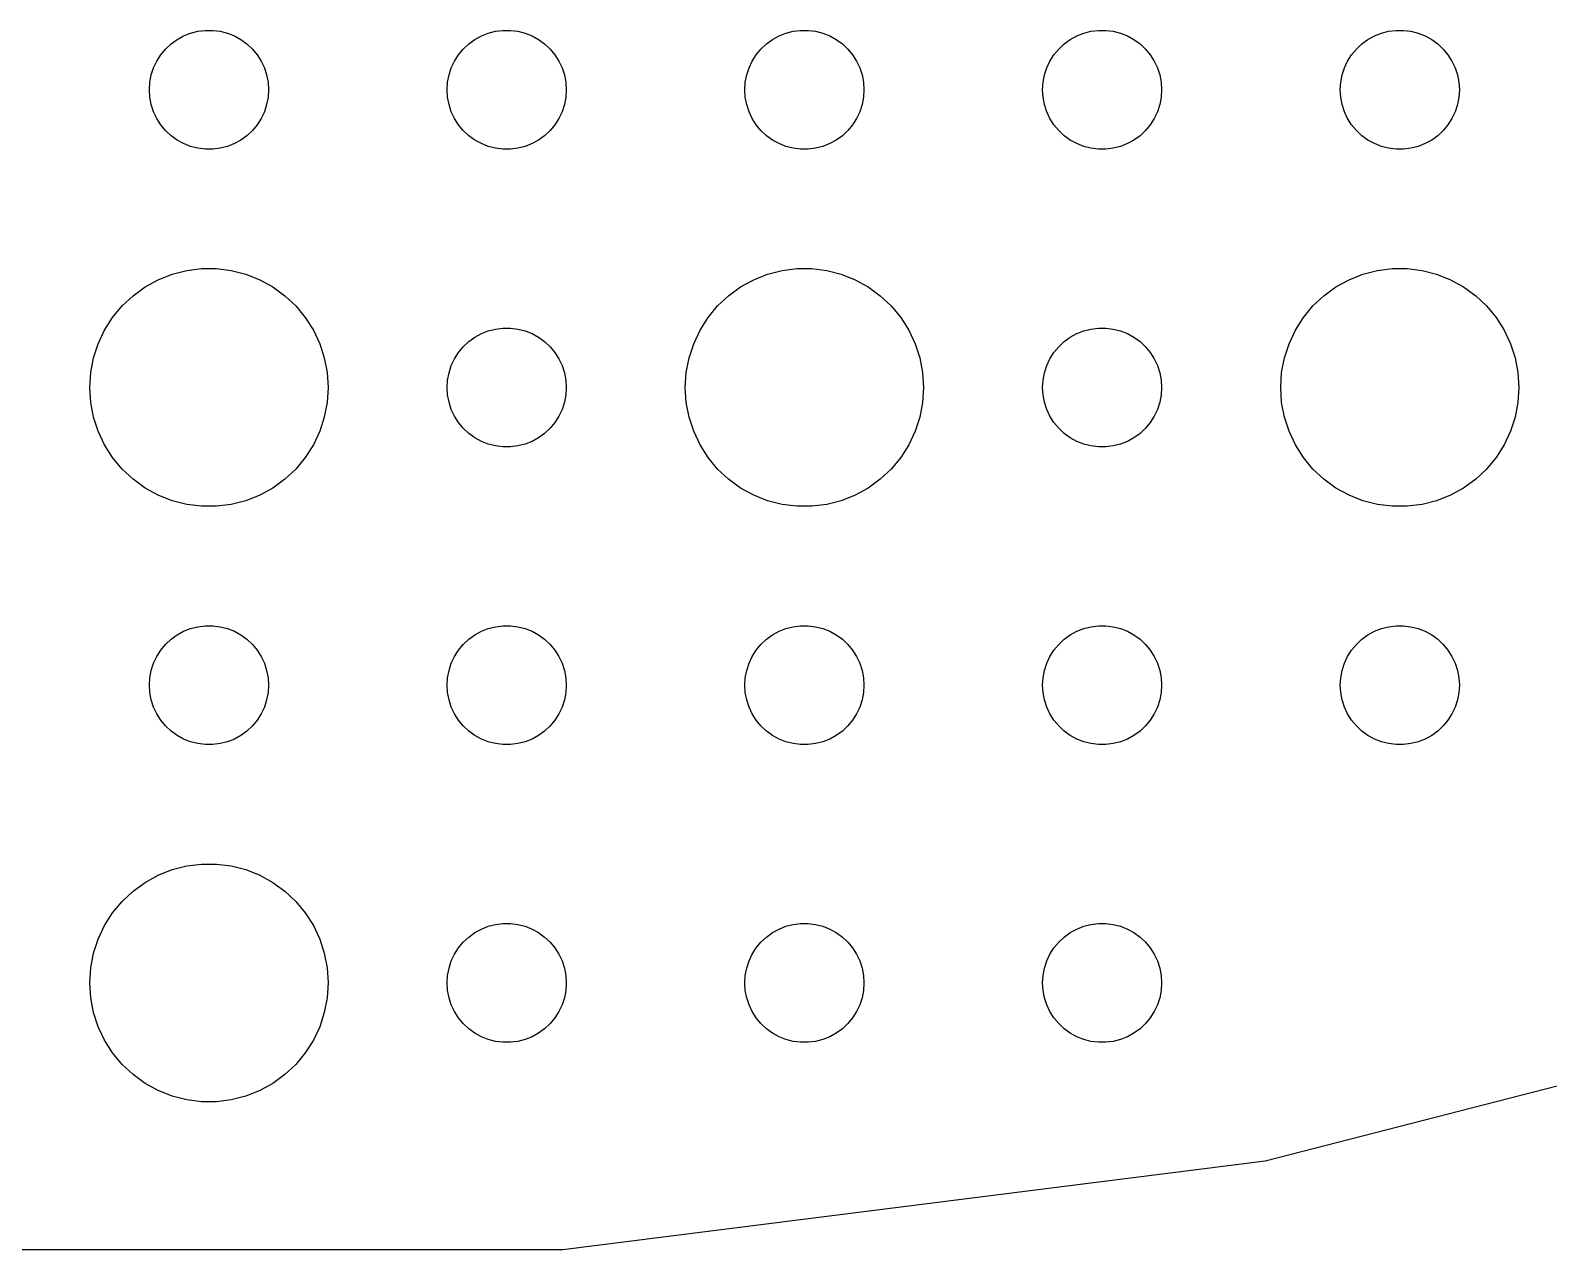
# Model space of a CAD drawing. Header units: metres. Extents: x -142 to 142, y -142 to 142.
# Drawn here: x -4.5 to 33.75, y -141.72 to -111 of the extents above; entities that cross this region are included whole.
import ezdxf

# ---------------------------------------------------------------- set-up
doc = ezdxf.new("R2010")
doc.units = ezdxf.units.M

msp = doc.modelspace()

# ---------------------------------------------------------------- linework, layer by layer
for p, q in [((-0.95613, -111.344), (-0.80373, -111.234)), ((-0.80373, -111.234), (-0.63866, -111.143)), ((-0.63866, -111.143), (-0.46352, -111.073)), ((-0.46352, -111.073), (-0.28107, -111.027)), ((-0.28107, -111.027), (-0.09418, -111.003)), ((-0.09418, -111.003), (0.09418, -111.003)), ((0.09418, -111.003), (0.28107, -111.027)), ((0.28107, -111.027), (0.46352, -111.073)), ((0.46352, -111.073), (0.63866, -111.143)), ((0.63866, -111.143), (0.80373, -111.234)), ((0.80373, -111.234), (0.95613, -111.344)), ((6.54385, -111.344), (6.69626, -111.234)), ((6.69626, -111.234), (6.86133, -111.143)), ((6.86133, -111.143), (7.03647, -111.073)), ((7.03647, -111.073), (7.21892, -111.027)), ((7.21892, -111.027), (7.40581, -111.003)), ((7.40581, -111.003), (7.59418, -111.003)), ((7.59418, -111.003), (7.78107, -111.027)), ((7.78107, -111.027), (7.96352, -111.073)), ((7.96352, -111.073), (8.13866, -111.143)), ((8.13866, -111.143), (8.30373, -111.234)), ((8.30373, -111.234), (8.45613, -111.344)), ((14.0439, -111.344), (14.1963, -111.234)), ((14.1963, -111.234), (14.3613, -111.143)), ((14.3613, -111.143), (14.5365, -111.073)), ((14.5365, -111.073), (14.7189, -111.027)), ((14.7189, -111.027), (14.9058, -111.003)), ((14.9058, -111.003), (15.0942, -111.003)), ((15.0942, -111.003), (15.2811, -111.027)), ((15.2811, -111.027), (15.4635, -111.073)), ((15.4635, -111.073), (15.6387, -111.143)), ((15.6387, -111.143), (15.8037, -111.234)), ((15.8037, -111.234), (15.9561, -111.344)), ((21.5439, -111.344), (21.6963, -111.234)), ((21.6963, -111.234), (21.8613, -111.143)), ((21.8613, -111.143), (22.0365, -111.073)), ((22.0365, -111.073), (22.2189, -111.027)), ((22.2189, -111.027), (22.4058, -111.003)), ((22.4058, -111.003), (22.5942, -111.003)), ((22.5942, -111.003), (22.7811, -111.027)), ((22.7811, -111.027), (22.9635, -111.073)), ((22.9635, -111.073), (23.1387, -111.143)), ((23.1387, -111.143), (23.3037, -111.234)), ((23.3037, -111.234), (23.4561, -111.344)), ((29.0439, -111.344), (29.1963, -111.234)), ((29.1963, -111.234), (29.3613, -111.143)), ((29.3613, -111.143), (29.5365, -111.073)), ((29.5365, -111.073), (29.7189, -111.027)), ((29.7189, -111.027), (29.9058, -111.003)), ((29.9058, -111.003), (30.0942, -111.003)), ((30.0942, -111.003), (30.2811, -111.027)), ((30.2811, -111.027), (30.4635, -111.073)), ((30.4635, -111.073), (30.6387, -111.143)), ((30.6387, -111.143), (30.8037, -111.234)), ((30.8037, -111.234), (30.9561, -111.344)), ((-1.31445, -111.777), (-1.21352, -111.618)), ((-1.21352, -111.618), (-1.09344, -111.473)), ((-1.09344, -111.473), (-0.95613, -111.344)), ((0.95613, -111.344), (1.09344, -111.473)), ((1.09344, -111.473), (1.21352, -111.618)), ((1.21352, -111.618), (1.31445, -111.777)), ((6.18553, -111.777), (6.28647, -111.618)), ((6.28647, -111.618), (6.40654, -111.473)), ((6.40654, -111.473), (6.54385, -111.344)), ((8.45613, -111.344), (8.59344, -111.473)), ((8.59344, -111.473), (8.71352, -111.618)), ((8.71352, -111.618), (8.81445, -111.777)), ((13.6855, -111.777), (13.7865, -111.618)), ((13.7865, -111.618), (13.9065, -111.473)), ((13.9065, -111.473), (14.0439, -111.344)), ((15.9561, -111.344), (16.0934, -111.473)), ((16.0934, -111.473), (16.2135, -111.618)), ((16.2135, -111.618), (16.3145, -111.777)), ((21.1855, -111.777), (21.2865, -111.618)), ((21.2865, -111.618), (21.4065, -111.473)), ((21.4065, -111.473), (21.5439, -111.344)), ((23.4561, -111.344), (23.5934, -111.473)), ((23.5934, -111.473), (23.7135, -111.618)), ((23.7135, -111.618), (23.8145, -111.777)), ((28.6855, -111.777), (28.7865, -111.618)), ((28.7865, -111.618), (28.9065, -111.473)), ((28.9065, -111.473), (29.0439, -111.344)), ((30.9561, -111.344), (31.0934, -111.473)), ((31.0934, -111.473), (31.2135, -111.618)), ((31.2135, -111.618), (31.3145, -111.777)), ((-1.45287, -112.127), (-1.39465, -111.948)), ((-1.39465, -111.948), (-1.31445, -111.777)), ((1.31445, -111.777), (1.39465, -111.948)), ((1.39465, -111.948), (1.45287, -112.127)), ((6.04712, -112.127), (6.10533, -111.948)), ((6.10533, -111.948), (6.18553, -111.777)), ((8.81445, -111.777), (8.89465, -111.948)), ((8.89465, -111.948), (8.95287, -112.127)), ((13.5471, -112.127), (13.6053, -111.948)), ((13.6053, -111.948), (13.6855, -111.777)), ((16.3145, -111.777), (16.3947, -111.948)), ((16.3947, -111.948), (16.4529, -112.127)), ((21.0471, -112.127), (21.1053, -111.948)), ((21.1053, -111.948), (21.1855, -111.777)), ((23.8145, -111.777), (23.8947, -111.948)), ((23.8947, -111.948), (23.9529, -112.127)), ((28.5471, -112.127), (28.6053, -111.948)), ((28.6053, -111.948), (28.6855, -111.777)), ((31.3145, -111.777), (31.3947, -111.948)), ((31.3947, -111.948), (31.4529, -112.127)), ((-1.5, -112.5), (-1.48816, -112.312)), ((-1.48816, -112.312), (-1.45287, -112.127)), ((1.45287, -112.127), (1.48816, -112.312)), ((1.48816, -112.312), (1.5, -112.5)), ((6, -112.5), (6.01183, -112.312)), ((6.01183, -112.312), (6.04712, -112.127)), ((8.95287, -112.127), (8.98816, -112.312)), ((8.98816, -112.312), (9, -112.5)), ((13.5, -112.5), (13.5118, -112.312)), ((13.5118, -112.312), (13.5471, -112.127)), ((16.4529, -112.127), (16.4882, -112.312)), ((16.4882, -112.312), (16.5, -112.5)), ((21, -112.5), (21.0118, -112.312)), ((21.0118, -112.312), (21.0471, -112.127)), ((23.9529, -112.127), (23.9882, -112.312)), ((23.9882, -112.312), (24, -112.5)), ((28.5, -112.5), (28.5118, -112.312)), ((28.5118, -112.312), (28.5471, -112.127)), ((31.4529, -112.127), (31.4882, -112.312)), ((31.4882, -112.312), (31.5, -112.5)), ((-1.48816, -112.688), (-1.5, -112.5)), ((-1.45287, -112.873), (-1.48816, -112.688)), ((1.48816, -112.688), (1.45287, -112.873)), ((1.5, -112.5), (1.48816, -112.688)), ((6.01183, -112.688), (6, -112.5)), ((6.04712, -112.873), (6.01183, -112.688)), ((8.98816, -112.688), (8.95287, -112.873)), ((9, -112.5), (8.98816, -112.688)), ((13.5118, -112.688), (13.5, -112.5)), ((13.5471, -112.873), (13.5118, -112.688)), ((16.4882, -112.688), (16.4529, -112.873)), ((16.5, -112.5), (16.4882, -112.688)), ((21.0118, -112.688), (21, -112.5)), ((21.0471, -112.873), (21.0118, -112.688)), ((23.9882, -112.688), (23.9529, -112.873)), ((24, -112.5), (23.9882, -112.688)), ((28.5118, -112.688), (28.5, -112.5)), ((28.5471, -112.873), (28.5118, -112.688)), ((31.4882, -112.688), (31.4529, -112.873)), ((31.5, -112.5), (31.4882, -112.688)), ((-1.39465, -113.052), (-1.45287, -112.873)), ((-1.31445, -113.223), (-1.39465, -113.052)), ((1.39465, -113.052), (1.31445, -113.223)), ((1.45287, -112.873), (1.39465, -113.052)), ((6.10533, -113.052), (6.04712, -112.873)), ((6.18553, -113.223), (6.10533, -113.052)), ((8.89465, -113.052), (8.81445, -113.223)), ((8.95287, -112.873), (8.89465, -113.052)), ((13.6053, -113.052), (13.5471, -112.873)), ((13.6855, -113.223), (13.6053, -113.052)), ((16.3947, -113.052), (16.3145, -113.223)), ((16.4529, -112.873), (16.3947, -113.052)), ((21.1053, -113.052), (21.0471, -112.873)), ((21.1855, -113.223), (21.1053, -113.052)), ((23.8947, -113.052), (23.8145, -113.223)), ((23.9529, -112.873), (23.8947, -113.052)), ((28.6053, -113.052), (28.5471, -112.873)), ((28.6855, -113.223), (28.6053, -113.052)), ((31.3947, -113.052), (31.3145, -113.223)), ((31.4529, -112.873), (31.3947, -113.052)), ((-1.21352, -113.382), (-1.31445, -113.223)), ((-1.09344, -113.527), (-1.21352, -113.382)), ((-0.95613, -113.656), (-1.09344, -113.527)), ((1.09344, -113.527), (0.95613, -113.656)), ((1.21352, -113.382), (1.09344, -113.527)), ((1.31445, -113.223), (1.21352, -113.382)), ((6.28647, -113.382), (6.18553, -113.223)), ((6.40654, -113.527), (6.28647, -113.382)), ((6.54385, -113.656), (6.40654, -113.527)), ((8.59344, -113.527), (8.45613, -113.656)), ((8.71352, -113.382), (8.59344, -113.527)), ((8.81445, -113.223), (8.71352, -113.382)), ((13.7865, -113.382), (13.6855, -113.223)), ((13.9065, -113.527), (13.7865, -113.382)), ((14.0439, -113.656), (13.9065, -113.527)), ((16.0934, -113.527), (15.9561, -113.656)), ((16.2135, -113.382), (16.0934, -113.527)), ((16.3145, -113.223), (16.2135, -113.382)), ((21.2865, -113.382), (21.1855, -113.223)), ((21.4065, -113.527), (21.2865, -113.382)), ((21.5439, -113.656), (21.4065, -113.527)), ((23.5934, -113.527), (23.4561, -113.656)), ((23.7135, -113.382), (23.5934, -113.527)), ((23.8145, -113.223), (23.7135, -113.382)), ((28.7865, -113.382), (28.6855, -113.223)), ((28.9065, -113.527), (28.7865, -113.382)), ((29.0439, -113.656), (28.9065, -113.527)), ((31.0934, -113.527), (30.9561, -113.656)), ((31.2135, -113.382), (31.0934, -113.527)), ((31.3145, -113.223), (31.2135, -113.382)), ((-0.80373, -113.766), (-0.95613, -113.656)), ((-0.63866, -113.857), (-0.80373, -113.766)), ((-0.46352, -113.927), (-0.63866, -113.857)), ((-0.28107, -113.973), (-0.46352, -113.927)), ((-0.09418, -113.997), (-0.28107, -113.973)), ((0.28107, -113.973), (0.09418, -113.997)), ((0.46352, -113.927), (0.28107, -113.973)), ((0.63866, -113.857), (0.46352, -113.927)), ((0.80373, -113.766), (0.63866, -113.857)), ((0.95613, -113.656), (0.80373, -113.766)), ((6.69626, -113.766), (6.54385, -113.656)), ((6.86133, -113.857), (6.69626, -113.766)), ((7.03647, -113.927), (6.86133, -113.857)), ((7.21892, -113.973), (7.03647, -113.927)), ((7.40581, -113.997), (7.21892, -113.973)), ((7.78107, -113.973), (7.59418, -113.997)), ((7.96352, -113.927), (7.78107, -113.973)), ((8.13866, -113.857), (7.96352, -113.927)), ((8.30373, -113.766), (8.13866, -113.857)), ((8.45613, -113.656), (8.30373, -113.766)), ((14.1963, -113.766), (14.0439, -113.656)), ((14.3613, -113.857), (14.1963, -113.766)), ((14.5365, -113.927), (14.3613, -113.857)), ((14.7189, -113.973), (14.5365, -113.927)), ((14.9058, -113.997), (14.7189, -113.973)), ((15.2811, -113.973), (15.0942, -113.997)), ((15.4635, -113.927), (15.2811, -113.973)), ((15.6387, -113.857), (15.4635, -113.927)), ((15.8037, -113.766), (15.6387, -113.857)), ((15.9561, -113.656), (15.8037, -113.766)), ((21.6963, -113.766), (21.5439, -113.656)), ((21.8613, -113.857), (21.6963, -113.766)), ((22.0365, -113.927), (21.8613, -113.857)), ((22.2189, -113.973), (22.0365, -113.927)), ((22.4058, -113.997), (22.2189, -113.973)), ((22.7811, -113.973), (22.5942, -113.997)), ((22.9635, -113.927), (22.7811, -113.973)), ((23.1387, -113.857), (22.9635, -113.927)), ((23.3037, -113.766), (23.1387, -113.857)), ((23.4561, -113.656), (23.3037, -113.766)), ((29.1963, -113.766), (29.0439, -113.656)), ((29.3613, -113.857), (29.1963, -113.766)), ((29.5365, -113.927), (29.3613, -113.857)), ((29.7189, -113.973), (29.5365, -113.927)), ((29.9058, -113.997), (29.7189, -113.973)), ((30.2811, -113.973), (30.0942, -113.997)), ((30.4635, -113.927), (30.2811, -113.973)), ((30.6387, -113.857), (30.4635, -113.927)), ((30.8037, -113.766), (30.6387, -113.857)), ((30.9561, -113.656), (30.8037, -113.766)), ((0.09418, -113.997), (-0.09418, -113.997)), ((7.59418, -113.997), (7.40581, -113.997)), ((15.0942, -113.997), (14.9058, -113.997)), ((22.5942, -113.997), (22.4058, -113.997)), ((30.0942, -113.997), (29.9058, -113.997)), ((-0.56213, -117.053), (-0.18837, -117.006)), ((-0.18837, -117.006), (0.18837, -117.006)), ((0.18837, -117.006), (0.56213, -117.053)), ((14.4379, -117.053), (14.8116, -117.006)), ((14.8116, -117.006), (15.1884, -117.006)), ((15.1884, -117.006), (15.5621, -117.053)), ((29.4379, -117.053), (29.8116, -117.006)), ((29.8116, -117.006), (30.1884, -117.006)), ((30.1884, -117.006), (30.5621, -117.053)), ((-1.60747, -117.467), (-1.27733, -117.286)), ((-1.27733, -117.286), (-0.92705, -117.147)), ((-0.92705, -117.147), (-0.56213, -117.053)), ((0.56213, -117.053), (0.92705, -117.147)), ((0.92705, -117.147), (1.27733, -117.286)), ((1.27733, -117.286), (1.60747, -117.467)), ((13.3925, -117.467), (13.7227, -117.286)), ((13.7227, -117.286), (14.0729, -117.147)), ((14.0729, -117.147), (14.4379, -117.053)), ((15.5621, -117.053), (15.927, -117.147)), ((15.927, -117.147), (16.2773, -117.286)), ((16.2773, -117.286), (16.6075, -117.467)), ((28.3925, -117.467), (28.7227, -117.286)), ((28.7227, -117.286), (29.0729, -117.147)), ((29.0729, -117.147), (29.4379, -117.053)), ((30.5621, -117.053), (30.927, -117.147)), ((30.927, -117.147), (31.2773, -117.286)), ((31.2773, -117.286), (31.6075, -117.467)), ((-2.1869, -117.946), (-1.91226, -117.688)), ((-1.91226, -117.688), (-1.60747, -117.467)), ((1.60747, -117.467), (1.91226, -117.688)), ((1.91226, -117.688), (2.1869, -117.946)), ((12.8131, -117.946), (13.0877, -117.688)), ((13.0877, -117.688), (13.3925, -117.467)), ((16.6075, -117.467), (16.9123, -117.688)), ((16.9123, -117.688), (17.1869, -117.946)), ((27.8131, -117.946), (28.0877, -117.688)), ((28.0877, -117.688), (28.3925, -117.467)), ((31.6075, -117.467), (31.9123, -117.688)), ((31.9123, -117.688), (32.1869, -117.946)), ((-2.42705, -118.237), (-2.1869, -117.946)), ((2.1869, -117.946), (2.42705, -118.237)), ((12.5729, -118.237), (12.8131, -117.946)), ((17.1869, -117.946), (17.427, -118.237)), ((27.5729, -118.237), (27.8131, -117.946)), ((32.1869, -117.946), (32.427, -118.237)), ((-2.78932, -118.896), (-2.62891, -118.555)), ((-2.62891, -118.555), (-2.42705, -118.237)), ((2.42705, -118.237), (2.62891, -118.555)), ((2.62891, -118.555), (2.78932, -118.896)), ((6.86133, -118.643), (7.03647, -118.573)), ((7.03647, -118.573), (7.21892, -118.527)), ((7.21892, -118.527), (7.40581, -118.503)), ((7.40581, -118.503), (7.59418, -118.503)), ((7.59418, -118.503), (7.78107, -118.527)), ((7.78107, -118.527), (7.96352, -118.573)), ((7.96352, -118.573), (8.13866, -118.643)), ((12.2107, -118.896), (12.3711, -118.555)), ((12.3711, -118.555), (12.5729, -118.237)), ((17.427, -118.237), (17.6289, -118.555)), ((17.6289, -118.555), (17.7893, -118.896)), ((21.8613, -118.643), (22.0365, -118.573)), ((22.0365, -118.573), (22.2189, -118.527)), ((22.2189, -118.527), (22.4058, -118.503)), ((22.4058, -118.503), (22.5942, -118.503)), ((22.5942, -118.503), (22.7811, -118.527)), ((22.7811, -118.527), (22.9635, -118.573)), ((22.9635, -118.573), (23.1387, -118.643)), ((27.2107, -118.896), (27.3711, -118.555)), ((27.3711, -118.555), (27.5729, -118.237)), ((32.427, -118.237), (32.6289, -118.555)), ((32.6289, -118.555), (32.7893, -118.896)), ((-2.90575, -119.254), (-2.78932, -118.896)), ((2.78932, -118.896), (2.90575, -119.254)), ((6.40654, -118.973), (6.54385, -118.844)), ((6.54385, -118.844), (6.69626, -118.734)), ((6.69626, -118.734), (6.86133, -118.643)), ((8.13866, -118.643), (8.30373, -118.734)), ((8.30373, -118.734), (8.45613, -118.844)), ((8.45613, -118.844), (8.59344, -118.973)), ((12.0942, -119.254), (12.2107, -118.896)), ((17.7893, -118.896), (17.9057, -119.254)), ((21.4065, -118.973), (21.5439, -118.844)), ((21.5439, -118.844), (21.6963, -118.734)), ((21.6963, -118.734), (21.8613, -118.643)), ((23.1387, -118.643), (23.3037, -118.734)), ((23.3037, -118.734), (23.4561, -118.844)), ((23.4561, -118.844), (23.5934, -118.973)), ((27.0942, -119.254), (27.2107, -118.896)), ((32.7893, -118.896), (32.9057, -119.254)), ((-2.97633, -119.624), (-2.90575, -119.254)), ((2.90575, -119.254), (2.97633, -119.624)), ((6.10533, -119.448), (6.18553, -119.277)), ((6.18553, -119.277), (6.28647, -119.118)), ((6.28647, -119.118), (6.40654, -118.973)), ((8.59344, -118.973), (8.71352, -119.118)), ((8.71352, -119.118), (8.81445, -119.277)), ((8.81445, -119.277), (8.89465, -119.448)), ((12.0237, -119.624), (12.0942, -119.254)), ((17.9057, -119.254), (17.9763, -119.624)), ((21.1053, -119.448), (21.1855, -119.277)), ((21.1855, -119.277), (21.2865, -119.118)), ((21.2865, -119.118), (21.4065, -118.973)), ((23.5934, -118.973), (23.7135, -119.118)), ((23.7135, -119.118), (23.8145, -119.277)), ((23.8145, -119.277), (23.8947, -119.448)), ((27.0237, -119.624), (27.0942, -119.254)), ((32.9057, -119.254), (32.9763, -119.624)), ((-3, -120), (-2.97633, -119.624)), ((2.97633, -119.624), (3, -120)), ((6.01183, -119.812), (6.04712, -119.627)), ((6.04712, -119.627), (6.10533, -119.448)), ((8.89465, -119.448), (8.95287, -119.627)), ((8.95287, -119.627), (8.98816, -119.812)), ((12, -120), (12.0237, -119.624)), ((17.9763, -119.624), (18, -120)), ((21.0118, -119.812), (21.0471, -119.627)), ((21.0471, -119.627), (21.1053, -119.448)), ((23.8947, -119.448), (23.9529, -119.627)), ((23.9529, -119.627), (23.9882, -119.812)), ((27, -120), (27.0237, -119.624)), ((32.9763, -119.624), (33, -120)), ((-2.97633, -120.376), (-3, -120)), ((3, -120), (2.97633, -120.376)), ((6, -120), (6.01183, -119.812)), ((6.01183, -120.188), (6, -120)), ((8.98816, -119.812), (9, -120)), ((9, -120), (8.98816, -120.188)), ((12.0237, -120.376), (12, -120)), ((18, -120), (17.9763, -120.376)), ((21, -120), (21.0118, -119.812)), ((21.0118, -120.188), (21, -120)), ((23.9882, -119.812), (24, -120)), ((24, -120), (23.9882, -120.188)), ((27.0237, -120.376), (27, -120)), ((33, -120), (32.9763, -120.376)), ((-2.90575, -120.746), (-2.97633, -120.376)), ((2.97633, -120.376), (2.90575, -120.746)), ((6.04712, -120.373), (6.01183, -120.188)), ((6.10533, -120.552), (6.04712, -120.373)), ((8.95287, -120.373), (8.89465, -120.552)), ((8.98816, -120.188), (8.95287, -120.373)), ((12.0942, -120.746), (12.0237, -120.376)), ((17.9763, -120.376), (17.9057, -120.746)), ((21.0471, -120.373), (21.0118, -120.188)), ((21.1053, -120.552), (21.0471, -120.373)), ((23.9529, -120.373), (23.8947, -120.552)), ((23.9882, -120.188), (23.9529, -120.373)), ((27.0942, -120.746), (27.0237, -120.376)), ((32.9763, -120.376), (32.9057, -120.746)), ((-2.78932, -121.104), (-2.90575, -120.746)), ((2.90575, -120.746), (2.78932, -121.104)), ((6.18553, -120.723), (6.10533, -120.552)), ((6.28647, -120.882), (6.18553, -120.723)), ((8.81445, -120.723), (8.71352, -120.882)), ((8.89465, -120.552), (8.81445, -120.723)), ((12.2107, -121.104), (12.0942, -120.746)), ((17.9057, -120.746), (17.7893, -121.104)), ((21.1855, -120.723), (21.1053, -120.552)), ((21.2865, -120.882), (21.1855, -120.723)), ((23.8145, -120.723), (23.7135, -120.882)), ((23.8947, -120.552), (23.8145, -120.723)), ((27.2107, -121.104), (27.0942, -120.746)), ((32.9057, -120.746), (32.7893, -121.104)), ((-2.62891, -121.445), (-2.78932, -121.104)), ((2.78932, -121.104), (2.62891, -121.445)), ((6.40654, -121.027), (6.28647, -120.882)), ((6.54385, -121.156), (6.40654, -121.027)), ((6.69626, -121.266), (6.54385, -121.156)), ((8.45613, -121.156), (8.30373, -121.266)), ((8.59344, -121.027), (8.45613, -121.156)), ((8.71352, -120.882), (8.59344, -121.027)), ((12.3711, -121.445), (12.2107, -121.104)), ((17.7893, -121.104), (17.6289, -121.445)), ((21.4065, -121.027), (21.2865, -120.882)), ((21.5439, -121.156), (21.4065, -121.027)), ((21.6963, -121.266), (21.5439, -121.156)), ((23.4561, -121.156), (23.3037, -121.266)), ((23.5934, -121.027), (23.4561, -121.156)), ((23.7135, -120.882), (23.5934, -121.027)), ((27.3711, -121.445), (27.2107, -121.104)), ((32.7893, -121.104), (32.6289, -121.445)), ((-2.42705, -121.763), (-2.62891, -121.445)), ((2.62891, -121.445), (2.42705, -121.763)), ((6.86133, -121.357), (6.69626, -121.266)), ((7.03647, -121.427), (6.86133, -121.357)), ((7.21892, -121.473), (7.03647, -121.427)), ((7.40581, -121.497), (7.21892, -121.473)), ((7.59418, -121.497), (7.40581, -121.497)), ((7.78107, -121.473), (7.59418, -121.497)), ((7.96352, -121.427), (7.78107, -121.473)), ((8.13866, -121.357), (7.96352, -121.427)), ((8.30373, -121.266), (8.13866, -121.357)), ((12.5729, -121.763), (12.3711, -121.445)), ((17.6289, -121.445), (17.427, -121.763)), ((21.8613, -121.357), (21.6963, -121.266)), ((22.0365, -121.427), (21.8613, -121.357)), ((22.2189, -121.473), (22.0365, -121.427)), ((22.4058, -121.497), (22.2189, -121.473)), ((22.5942, -121.497), (22.4058, -121.497)), ((22.7811, -121.473), (22.5942, -121.497)), ((22.9635, -121.427), (22.7811, -121.473)), ((23.1387, -121.357), (22.9635, -121.427)), ((23.3037, -121.266), (23.1387, -121.357)), ((27.5729, -121.763), (27.3711, -121.445)), ((32.6289, -121.445), (32.427, -121.763)), ((-2.1869, -122.054), (-2.42705, -121.763)), ((2.42705, -121.763), (2.1869, -122.054)), ((12.8131, -122.054), (12.5729, -121.763)), ((17.427, -121.763), (17.1869, -122.054)), ((27.8131, -122.054), (27.5729, -121.763)), ((32.427, -121.763), (32.1869, -122.054)), ((-1.91226, -122.312), (-2.1869, -122.054)), ((-1.60747, -122.533), (-1.91226, -122.312)), ((1.91226, -122.312), (1.60747, -122.533)), ((2.1869, -122.054), (1.91226, -122.312)), ((13.0877, -122.312), (12.8131, -122.054)), ((13.3925, -122.533), (13.0877, -122.312)), ((16.9123, -122.312), (16.6075, -122.533)), ((17.1869, -122.054), (16.9123, -122.312)), ((28.0877, -122.312), (27.8131, -122.054)), ((28.3925, -122.533), (28.0877, -122.312)), ((31.9123, -122.312), (31.6075, -122.533)), ((32.1869, -122.054), (31.9123, -122.312)), ((-1.27733, -122.714), (-1.60747, -122.533)), ((-0.92705, -122.853), (-1.27733, -122.714)), ((1.27733, -122.714), (0.92705, -122.853)), ((1.60747, -122.533), (1.27733, -122.714)), ((13.7227, -122.714), (13.3925, -122.533)), ((14.0729, -122.853), (13.7227, -122.714)), ((16.2773, -122.714), (15.927, -122.853)), ((16.6075, -122.533), (16.2773, -122.714)), ((28.7227, -122.714), (28.3925, -122.533)), ((29.0729, -122.853), (28.7227, -122.714)), ((31.2773, -122.714), (30.927, -122.853)), ((31.6075, -122.533), (31.2773, -122.714)), ((-0.56213, -122.947), (-0.92705, -122.853)), ((-0.18837, -122.994), (-0.56213, -122.947)), ((0.18837, -122.994), (-0.18837, -122.994)), ((0.56213, -122.947), (0.18837, -122.994)), ((0.92705, -122.853), (0.56213, -122.947)), ((14.4379, -122.947), (14.0729, -122.853)), ((14.8116, -122.994), (14.4379, -122.947)), ((15.1884, -122.994), (14.8116, -122.994)), ((15.5621, -122.947), (15.1884, -122.994)), ((15.927, -122.853), (15.5621, -122.947)), ((29.4379, -122.947), (29.0729, -122.853)), ((29.8116, -122.994), (29.4379, -122.947)), ((30.1884, -122.994), (29.8116, -122.994)), ((30.5621, -122.947), (30.1884, -122.994)), ((30.927, -122.853), (30.5621, -122.947)), ((-0.80373, -126.234), (-0.63866, -126.143)), ((-0.63866, -126.143), (-0.46352, -126.073)), ((-0.46352, -126.073), (-0.28107, -126.027)), ((-0.28107, -126.027), (-0.09418, -126.003)), ((-0.09418, -126.003), (0.09418, -126.003)), ((0.09418, -126.003), (0.28107, -126.027)), ((0.28107, -126.027), (0.46352, -126.073)), ((0.46352, -126.073), (0.63866, -126.143)), ((0.63866, -126.143), (0.80373, -126.234)), ((6.69626, -126.234), (6.86133, -126.143)), ((6.86133, -126.143), (7.03647, -126.073)), ((7.03647, -126.073), (7.21892, -126.027)), ((7.21892, -126.027), (7.40581, -126.003)), ((7.40581, -126.003), (7.59418, -126.003)), ((7.59418, -126.003), (7.78107, -126.027)), ((7.78107, -126.027), (7.96352, -126.073)), ((7.96352, -126.073), (8.13866, -126.143)), ((8.13866, -126.143), (8.30373, -126.234)), ((14.1963, -126.234), (14.3613, -126.143)), ((14.3613, -126.143), (14.5365, -126.073)), ((14.5365, -126.073), (14.7189, -126.027)), ((14.7189, -126.027), (14.9058, -126.003)), ((14.9058, -126.003), (15.0942, -126.003)), ((15.0942, -126.003), (15.2811, -126.027)), ((15.2811, -126.027), (15.4635, -126.073)), ((15.4635, -126.073), (15.6387, -126.143)), ((15.6387, -126.143), (15.8037, -126.234)), ((21.6963, -126.234), (21.8613, -126.143)), ((21.8613, -126.143), (22.0365, -126.073)), ((22.0365, -126.073), (22.2189, -126.027)), ((22.2189, -126.027), (22.4058, -126.003)), ((22.4058, -126.003), (22.5942, -126.003)), ((22.5942, -126.003), (22.7811, -126.027)), ((22.7811, -126.027), (22.9635, -126.073)), ((22.9635, -126.073), (23.1387, -126.143)), ((23.1387, -126.143), (23.3037, -126.234)), ((29.1963, -126.234), (29.3613, -126.143)), ((29.3613, -126.143), (29.5365, -126.073)), ((29.5365, -126.073), (29.7189, -126.027)), ((29.7189, -126.027), (29.9058, -126.003)), ((29.9058, -126.003), (30.0942, -126.003)), ((30.0942, -126.003), (30.2811, -126.027)), ((30.2811, -126.027), (30.4635, -126.073)), ((30.4635, -126.073), (30.6387, -126.143)), ((30.6387, -126.143), (30.8037, -126.234)), ((-1.21352, -126.618), (-1.09344, -126.473)), ((-1.09344, -126.473), (-0.95613, -126.344)), ((-0.95613, -126.344), (-0.80373, -126.234)), ((0.80373, -126.234), (0.95613, -126.344)), ((0.95613, -126.344), (1.09344, -126.473)), ((1.09344, -126.473), (1.21352, -126.618)), ((6.28647, -126.618), (6.40654, -126.473)), ((6.40654, -126.473), (6.54385, -126.344)), ((6.54385, -126.344), (6.69626, -126.234)), ((8.30373, -126.234), (8.45613, -126.344)), ((8.45613, -126.344), (8.59344, -126.473)), ((8.59344, -126.473), (8.71352, -126.618)), ((13.7865, -126.618), (13.9065, -126.473)), ((13.9065, -126.473), (14.0439, -126.344)), ((14.0439, -126.344), (14.1963, -126.234)), ((15.8037, -126.234), (15.9561, -126.344)), ((15.9561, -126.344), (16.0934, -126.473)), ((16.0934, -126.473), (16.2135, -126.618)), ((21.2865, -126.618), (21.4065, -126.473)), ((21.4065, -126.473), (21.5439, -126.344)), ((21.5439, -126.344), (21.6963, -126.234)), ((23.3037, -126.234), (23.4561, -126.344)), ((23.4561, -126.344), (23.5934, -126.473)), ((23.5934, -126.473), (23.7135, -126.618)), ((28.7865, -126.618), (28.9065, -126.473)), ((28.9065, -126.473), (29.0439, -126.344)), ((29.0439, -126.344), (29.1963, -126.234)), ((30.8037, -126.234), (30.9561, -126.344)), ((30.9561, -126.344), (31.0934, -126.473)), ((31.0934, -126.473), (31.2135, -126.618)), ((-1.45287, -127.127), (-1.39465, -126.948)), ((-1.39465, -126.948), (-1.31445, -126.777)), ((-1.31445, -126.777), (-1.21352, -126.618)), ((1.21352, -126.618), (1.31445, -126.777)), ((1.31445, -126.777), (1.39465, -126.948)), ((1.39465, -126.948), (1.45287, -127.127)), ((6.04712, -127.127), (6.10533, -126.948)), ((6.10533, -126.948), (6.18553, -126.777)), ((6.18553, -126.777), (6.28647, -126.618)), ((8.71352, -126.618), (8.81445, -126.777)), ((8.81445, -126.777), (8.89465, -126.948)), ((8.89465, -126.948), (8.95287, -127.127)), ((13.5471, -127.127), (13.6053, -126.948)), ((13.6053, -126.948), (13.6855, -126.777)), ((13.6855, -126.777), (13.7865, -126.618)), ((16.2135, -126.618), (16.3145, -126.777)), ((16.3145, -126.777), (16.3947, -126.948)), ((16.3947, -126.948), (16.4529, -127.127)), ((21.0471, -127.127), (21.1053, -126.948)), ((21.1053, -126.948), (21.1855, -126.777)), ((21.1855, -126.777), (21.2865, -126.618)), ((23.7135, -126.618), (23.8145, -126.777)), ((23.8145, -126.777), (23.8947, -126.948)), ((23.8947, -126.948), (23.9529, -127.127)), ((28.5471, -127.127), (28.6053, -126.948)), ((28.6053, -126.948), (28.6855, -126.777)), ((28.6855, -126.777), (28.7865, -126.618)), ((31.2135, -126.618), (31.3145, -126.777)), ((31.3145, -126.777), (31.3947, -126.948)), ((31.3947, -126.948), (31.4529, -127.127)), ((-1.5, -127.5), (-1.48816, -127.312)), ((-1.48816, -127.312), (-1.45287, -127.127)), ((1.45287, -127.127), (1.48816, -127.312)), ((1.48816, -127.312), (1.5, -127.5)), ((6, -127.5), (6.01183, -127.312)), ((6.01183, -127.312), (6.04712, -127.127)), ((8.95287, -127.127), (8.98816, -127.312)), ((8.98816, -127.312), (9, -127.5)), ((13.5, -127.5), (13.5118, -127.312)), ((13.5118, -127.312), (13.5471, -127.127)), ((16.4529, -127.127), (16.4882, -127.312)), ((16.4882, -127.312), (16.5, -127.5)), ((21, -127.5), (21.0118, -127.312)), ((21.0118, -127.312), (21.0471, -127.127)), ((23.9529, -127.127), (23.9882, -127.312)), ((23.9882, -127.312), (24, -127.5)), ((28.5, -127.5), (28.5118, -127.312)), ((28.5118, -127.312), (28.5471, -127.127)), ((31.4529, -127.127), (31.4882, -127.312)), ((31.4882, -127.312), (31.5, -127.5)), ((-1.48816, -127.688), (-1.5, -127.5)), ((-1.45287, -127.873), (-1.48816, -127.688)), ((1.48816, -127.688), (1.45287, -127.873)), ((1.5, -127.5), (1.48816, -127.688)), ((6.01183, -127.688), (6, -127.5)), ((6.04712, -127.873), (6.01183, -127.688)), ((8.98816, -127.688), (8.95287, -127.873)), ((9, -127.5), (8.98816, -127.688)), ((13.5118, -127.688), (13.5, -127.5)), ((13.5471, -127.873), (13.5118, -127.688)), ((16.4882, -127.688), (16.4529, -127.873)), ((16.5, -127.5), (16.4882, -127.688)), ((21.0118, -127.688), (21, -127.5)), ((21.0471, -127.873), (21.0118, -127.688)), ((23.9882, -127.688), (23.9529, -127.873)), ((24, -127.5), (23.9882, -127.688)), ((28.5118, -127.688), (28.5, -127.5)), ((28.5471, -127.873), (28.5118, -127.688)), ((31.4882, -127.688), (31.4529, -127.873)), ((31.5, -127.5), (31.4882, -127.688)), ((-1.39465, -128.052), (-1.45287, -127.873)), ((-1.31445, -128.223), (-1.39465, -128.052)), ((1.39465, -128.052), (1.31445, -128.223)), ((1.45287, -127.873), (1.39465, -128.052)), ((6.10533, -128.052), (6.04712, -127.873)), ((6.18553, -128.223), (6.10533, -128.052)), ((8.89465, -128.052), (8.81445, -128.223)), ((8.95287, -127.873), (8.89465, -128.052)), ((13.6053, -128.052), (13.5471, -127.873)), ((13.6855, -128.223), (13.6053, -128.052)), ((16.3947, -128.052), (16.3145, -128.223)), ((16.4529, -127.873), (16.3947, -128.052)), ((21.1053, -128.052), (21.0471, -127.873)), ((21.1855, -128.223), (21.1053, -128.052)), ((23.8947, -128.052), (23.8145, -128.223)), ((23.9529, -127.873), (23.8947, -128.052)), ((28.6053, -128.052), (28.5471, -127.873)), ((28.6855, -128.223), (28.6053, -128.052)), ((31.3947, -128.052), (31.3145, -128.223)), ((31.4529, -127.873), (31.3947, -128.052)), ((-1.21352, -128.382), (-1.31445, -128.223)), ((-1.09344, -128.527), (-1.21352, -128.382)), ((1.21352, -128.382), (1.09344, -128.527)), ((1.31445, -128.223), (1.21352, -128.382)), ((6.28647, -128.382), (6.18553, -128.223)), ((6.40654, -128.527), (6.28647, -128.382)), ((8.71352, -128.382), (8.59344, -128.527)), ((8.81445, -128.223), (8.71352, -128.382)), ((13.7865, -128.382), (13.6855, -128.223)), ((13.9065, -128.527), (13.7865, -128.382)), ((16.2135, -128.382), (16.0934, -128.527)), ((16.3145, -128.223), (16.2135, -128.382)), ((21.2865, -128.382), (21.1855, -128.223)), ((21.4065, -128.527), (21.2865, -128.382)), ((23.7135, -128.382), (23.5934, -128.527)), ((23.8145, -128.223), (23.7135, -128.382)), ((28.7865, -128.382), (28.6855, -128.223)), ((28.9065, -128.527), (28.7865, -128.382)), ((31.2135, -128.382), (31.0934, -128.527)), ((31.3145, -128.223), (31.2135, -128.382)), ((-0.95613, -128.656), (-1.09344, -128.527)), ((-0.80373, -128.766), (-0.95613, -128.656)), ((-0.63866, -128.857), (-0.80373, -128.766)), ((-0.46352, -128.927), (-0.63866, -128.857)), ((0.63866, -128.857), (0.46352, -128.927)), ((0.80373, -128.766), (0.63866, -128.857)), ((0.95613, -128.656), (0.80373, -128.766)), ((1.09344, -128.527), (0.95613, -128.656)), ((6.54385, -128.656), (6.40654, -128.527)), ((6.69626, -128.766), (6.54385, -128.656)), ((6.86133, -128.857), (6.69626, -128.766)), ((7.03647, -128.927), (6.86133, -128.857)), ((8.13866, -128.857), (7.96352, -128.927)), ((8.30373, -128.766), (8.13866, -128.857)), ((8.45613, -128.656), (8.30373, -128.766)), ((8.59344, -128.527), (8.45613, -128.656)), ((14.0439, -128.656), (13.9065, -128.527)), ((14.1963, -128.766), (14.0439, -128.656)), ((14.3613, -128.857), (14.1963, -128.766)), ((14.5365, -128.927), (14.3613, -128.857)), ((15.6387, -128.857), (15.4635, -128.927)), ((15.8037, -128.766), (15.6387, -128.857)), ((15.9561, -128.656), (15.8037, -128.766)), ((16.0934, -128.527), (15.9561, -128.656)), ((21.5439, -128.656), (21.4065, -128.527)), ((21.6963, -128.766), (21.5439, -128.656)), ((21.8613, -128.857), (21.6963, -128.766)), ((22.0365, -128.927), (21.8613, -128.857)), ((23.1387, -128.857), (22.9635, -128.927)), ((23.3037, -128.766), (23.1387, -128.857)), ((23.4561, -128.656), (23.3037, -128.766)), ((23.5934, -128.527), (23.4561, -128.656)), ((29.0439, -128.656), (28.9065, -128.527)), ((29.1963, -128.766), (29.0439, -128.656)), ((29.3613, -128.857), (29.1963, -128.766)), ((29.5365, -128.927), (29.3613, -128.857)), ((30.6387, -128.857), (30.4635, -128.927)), ((30.8037, -128.766), (30.6387, -128.857)), ((30.9561, -128.656), (30.8037, -128.766)), ((31.0934, -128.527), (30.9561, -128.656)), ((-0.28107, -128.973), (-0.46352, -128.927)), ((-0.09418, -128.997), (-0.28107, -128.973)), ((0.09418, -128.997), (-0.09418, -128.997)), ((0.28107, -128.973), (0.09418, -128.997)), ((0.46352, -128.927), (0.28107, -128.973)), ((7.21892, -128.973), (7.03647, -128.927)), ((7.40581, -128.997), (7.21892, -128.973)), ((7.59418, -128.997), (7.40581, -128.997)), ((7.78107, -128.973), (7.59418, -128.997)), ((7.96352, -128.927), (7.78107, -128.973)), ((14.7189, -128.973), (14.5365, -128.927)), ((14.9058, -128.997), (14.7189, -128.973)), ((15.0942, -128.997), (14.9058, -128.997)), ((15.2811, -128.973), (15.0942, -128.997)), ((15.4635, -128.927), (15.2811, -128.973)), ((22.2189, -128.973), (22.0365, -128.927)), ((22.4058, -128.997), (22.2189, -128.973)), ((22.5942, -128.997), (22.4058, -128.997)), ((22.7811, -128.973), (22.5942, -128.997)), ((22.9635, -128.927), (22.7811, -128.973)), ((29.7189, -128.973), (29.5365, -128.927)), ((29.9058, -128.997), (29.7189, -128.973)), ((30.0942, -128.997), (29.9058, -128.997)), ((30.2811, -128.973), (30.0942, -128.997)), ((30.4635, -128.927), (30.2811, -128.973)), ((-1.60747, -132.467), (-1.27733, -132.286)), ((-1.27733, -132.286), (-0.92705, -132.147)), ((-0.92705, -132.147), (-0.56213, -132.053)), ((-0.56213, -132.053), (-0.18837, -132.006)), ((-0.18837, -132.006), (0.18837, -132.006)), ((0.18837, -132.006), (0.56213, -132.053)), ((0.56213, -132.053), (0.92705, -132.147)), ((0.92705, -132.147), (1.27733, -132.286)), ((1.27733, -132.286), (1.60747, -132.467)), ((-2.1869, -132.946), (-1.91226, -132.688)), ((-1.91226, -132.688), (-1.60747, -132.467)), ((1.60747, -132.467), (1.91226, -132.688)), ((1.91226, -132.688), (2.1869, -132.946)), ((-2.42705, -133.237), (-2.1869, -132.946)), ((2.1869, -132.946), (2.42705, -133.237)), ((-2.62891, -133.555), (-2.42705, -133.237)), ((2.42705, -133.237), (2.62891, -133.555)), ((-2.78932, -133.896), (-2.62891, -133.555)), ((2.62891, -133.555), (2.78932, -133.896)), ((6.40654, -133.973), (6.54385, -133.844)), ((6.54385, -133.844), (6.69626, -133.734)), ((6.69626, -133.734), (6.86133, -133.643)), ((6.86133, -133.643), (7.03647, -133.573)), ((7.03647, -133.573), (7.21892, -133.527)), ((7.21892, -133.527), (7.40581, -133.503)), ((7.40581, -133.503), (7.59418, -133.503)), ((7.59418, -133.503), (7.78107, -133.527)), ((7.78107, -133.527), (7.96352, -133.573)), ((7.96352, -133.573), (8.13866, -133.643)), ((8.13866, -133.643), (8.30373, -133.734)), ((8.30373, -133.734), (8.45613, -133.844)), ((8.45613, -133.844), (8.59344, -133.973)), ((13.9065, -133.973), (14.0439, -133.844)), ((14.0439, -133.844), (14.1963, -133.734)), ((14.1963, -133.734), (14.3613, -133.643)), ((14.3613, -133.643), (14.5365, -133.573)), ((14.5365, -133.573), (14.7189, -133.527)), ((14.7189, -133.527), (14.9058, -133.503)), ((14.9058, -133.503), (15.0942, -133.503)), ((15.0942, -133.503), (15.2811, -133.527)), ((15.2811, -133.527), (15.4635, -133.573)), ((15.4635, -133.573), (15.6387, -133.643)), ((15.6387, -133.643), (15.8037, -133.734)), ((15.8037, -133.734), (15.9561, -133.844)), ((15.9561, -133.844), (16.0934, -133.973)), ((21.4065, -133.973), (21.5439, -133.844)), ((21.5439, -133.844), (21.6963, -133.734)), ((21.6963, -133.734), (21.8613, -133.643)), ((21.8613, -133.643), (22.0365, -133.573)), ((22.0365, -133.573), (22.2189, -133.527)), ((22.2189, -133.527), (22.4058, -133.503)), ((22.4058, -133.503), (22.5942, -133.503)), ((22.5942, -133.503), (22.7811, -133.527)), ((22.7811, -133.527), (22.9635, -133.573)), ((22.9635, -133.573), (23.1387, -133.643)), ((23.1387, -133.643), (23.3037, -133.734)), ((23.3037, -133.734), (23.4561, -133.844)), ((23.4561, -133.844), (23.5934, -133.973)), ((-2.97633, -134.624), (-2.90575, -134.254)), ((-2.90575, -134.254), (-2.78932, -133.896)), ((2.78932, -133.896), (2.90575, -134.254)), ((2.90575, -134.254), (2.97633, -134.624)), ((6.18553, -134.277), (6.28647, -134.118)), ((6.28647, -134.118), (6.40654, -133.973)), ((8.59344, -133.973), (8.71352, -134.118)), ((8.71352, -134.118), (8.81445, -134.277)), ((13.6855, -134.277), (13.7865, -134.118)), ((13.7865, -134.118), (13.9065, -133.973)), ((16.0934, -133.973), (16.2135, -134.118)), ((16.2135, -134.118), (16.3145, -134.277)), ((21.1855, -134.277), (21.2865, -134.118)), ((21.2865, -134.118), (21.4065, -133.973)), ((23.5934, -133.973), (23.7135, -134.118)), ((23.7135, -134.118), (23.8145, -134.277)), ((-3, -135), (-2.97633, -134.624)), ((2.97633, -134.624), (3, -135)), ((6.01183, -134.812), (6.04712, -134.627)), ((6.04712, -134.627), (6.10533, -134.448)), ((6.10533, -134.448), (6.18553, -134.277)), ((8.81445, -134.277), (8.89465, -134.448)), ((8.89465, -134.448), (8.95287, -134.627)), ((8.95287, -134.627), (8.98816, -134.812)), ((13.5118, -134.812), (13.5471, -134.627)), ((13.5471, -134.627), (13.6053, -134.448)), ((13.6053, -134.448), (13.6855, -134.277)), ((16.3145, -134.277), (16.3947, -134.448)), ((16.3947, -134.448), (16.4529, -134.627)), ((16.4529, -134.627), (16.4882, -134.812)), ((21.0118, -134.812), (21.0471, -134.627)), ((21.0471, -134.627), (21.1053, -134.448)), ((21.1053, -134.448), (21.1855, -134.277)), ((23.8145, -134.277), (23.8947, -134.448)), ((23.8947, -134.448), (23.9529, -134.627)), ((23.9529, -134.627), (23.9882, -134.812)), ((-2.97633, -135.376), (-3, -135)), ((3, -135), (2.97633, -135.376)), ((6, -135), (6.01183, -134.812)), ((6.01183, -135.188), (6, -135)), ((8.98816, -134.812), (9, -135)), ((9, -135), (8.98816, -135.188)), ((13.5, -135), (13.5118, -134.812)), ((13.5118, -135.188), (13.5, -135)), ((16.4882, -134.812), (16.5, -135)), ((16.5, -135), (16.4882, -135.188)), ((21, -135), (21.0118, -134.812)), ((21.0118, -135.188), (21, -135)), ((23.9882, -134.812), (24, -135)), ((24, -135), (23.9882, -135.188)), ((-2.90575, -135.746), (-2.97633, -135.376)), ((2.97633, -135.376), (2.90575, -135.746)), ((6.04712, -135.373), (6.01183, -135.188)), ((6.10533, -135.552), (6.04712, -135.373)), ((8.95287, -135.373), (8.89465, -135.552)), ((8.98816, -135.188), (8.95287, -135.373)), ((13.5471, -135.373), (13.5118, -135.188)), ((13.6053, -135.552), (13.5471, -135.373)), ((16.4529, -135.373), (16.3947, -135.552)), ((16.4882, -135.188), (16.4529, -135.373)), ((21.0471, -135.373), (21.0118, -135.188)), ((21.1053, -135.552), (21.0471, -135.373)), ((23.9529, -135.373), (23.8947, -135.552)), ((23.9882, -135.188), (23.9529, -135.373)), ((26.6081, -139.485), (43.8804, -135.05)), ((-2.78932, -136.104), (-2.90575, -135.746)), ((2.90575, -135.746), (2.78932, -136.104)), ((6.18553, -135.723), (6.10533, -135.552)), ((6.28647, -135.882), (6.18553, -135.723)), ((8.81445, -135.723), (8.71352, -135.882)), ((8.89465, -135.552), (8.81445, -135.723)), ((13.6855, -135.723), (13.6053, -135.552)), ((13.7865, -135.882), (13.6855, -135.723)), ((16.3145, -135.723), (16.2135, -135.882)), ((16.3947, -135.552), (16.3145, -135.723)), ((21.1855, -135.723), (21.1053, -135.552)), ((21.2865, -135.882), (21.1855, -135.723)), ((23.8145, -135.723), (23.7135, -135.882)), ((23.8947, -135.552), (23.8145, -135.723)), ((-2.62891, -136.445), (-2.78932, -136.104)), ((2.78932, -136.104), (2.62891, -136.445)), ((6.40654, -136.027), (6.28647, -135.882)), ((6.54385, -136.156), (6.40654, -136.027)), ((6.69626, -136.266), (6.54385, -136.156)), ((8.45613, -136.156), (8.30373, -136.266)), ((8.59344, -136.027), (8.45613, -136.156)), ((8.71352, -135.882), (8.59344, -136.027)), ((13.9065, -136.027), (13.7865, -135.882)), ((14.0439, -136.156), (13.9065, -136.027)), ((14.1963, -136.266), (14.0439, -136.156)), ((15.9561, -136.156), (15.8037, -136.266)), ((16.0934, -136.027), (15.9561, -136.156)), ((16.2135, -135.882), (16.0934, -136.027)), ((21.4065, -136.027), (21.2865, -135.882)), ((21.5439, -136.156), (21.4065, -136.027)), ((21.6963, -136.266), (21.5439, -136.156)), ((23.4561, -136.156), (23.3037, -136.266)), ((23.5934, -136.027), (23.4561, -136.156)), ((23.7135, -135.882), (23.5934, -136.027)), ((-2.42705, -136.763), (-2.62891, -136.445)), ((2.62891, -136.445), (2.42705, -136.763)), ((6.86133, -136.357), (6.69626, -136.266)), ((7.03647, -136.427), (6.86133, -136.357)), ((7.21892, -136.473), (7.03647, -136.427)), ((7.40581, -136.497), (7.21892, -136.473)), ((7.59418, -136.497), (7.40581, -136.497)), ((7.78107, -136.473), (7.59418, -136.497)), ((7.96352, -136.427), (7.78107, -136.473)), ((8.13866, -136.357), (7.96352, -136.427)), ((8.30373, -136.266), (8.13866, -136.357)), ((14.3613, -136.357), (14.1963, -136.266)), ((14.5365, -136.427), (14.3613, -136.357)), ((14.7189, -136.473), (14.5365, -136.427)), ((14.9058, -136.497), (14.7189, -136.473)), ((15.0942, -136.497), (14.9058, -136.497)), ((15.2811, -136.473), (15.0942, -136.497)), ((15.4635, -136.427), (15.2811, -136.473)), ((15.6387, -136.357), (15.4635, -136.427)), ((15.8037, -136.266), (15.6387, -136.357)), ((21.8613, -136.357), (21.6963, -136.266)), ((22.0365, -136.427), (21.8613, -136.357)), ((22.2189, -136.473), (22.0365, -136.427)), ((22.4058, -136.497), (22.2189, -136.473)), ((22.5942, -136.497), (22.4058, -136.497)), ((22.7811, -136.473), (22.5942, -136.497)), ((22.9635, -136.427), (22.7811, -136.473)), ((23.1387, -136.357), (22.9635, -136.427)), ((23.3037, -136.266), (23.1387, -136.357)), ((-2.1869, -137.054), (-2.42705, -136.763)), ((2.42705, -136.763), (2.1869, -137.054)), ((-1.91226, -137.312), (-2.1869, -137.054)), ((-1.60747, -137.533), (-1.91226, -137.312)), ((1.91226, -137.312), (1.60747, -137.533)), ((2.1869, -137.054), (1.91226, -137.312)), ((-1.27733, -137.714), (-1.60747, -137.533)), ((1.60747, -137.533), (1.27733, -137.714)), ((-0.92705, -137.853), (-1.27733, -137.714)), ((-0.56213, -137.947), (-0.92705, -137.853)), ((-0.18837, -137.994), (-0.56213, -137.947)), ((0.18837, -137.994), (-0.18837, -137.994)), ((0.56213, -137.947), (0.18837, -137.994)), ((0.92705, -137.853), (0.56213, -137.947)), ((1.27733, -137.714), (0.92705, -137.853)), ((8.91624, -141.72), (26.6081, -139.485)), ((-8.91624, -141.72), (8.91624, -141.72))]:
    msp.add_line(p, q)

doc.saveas('drawing.dxf')
